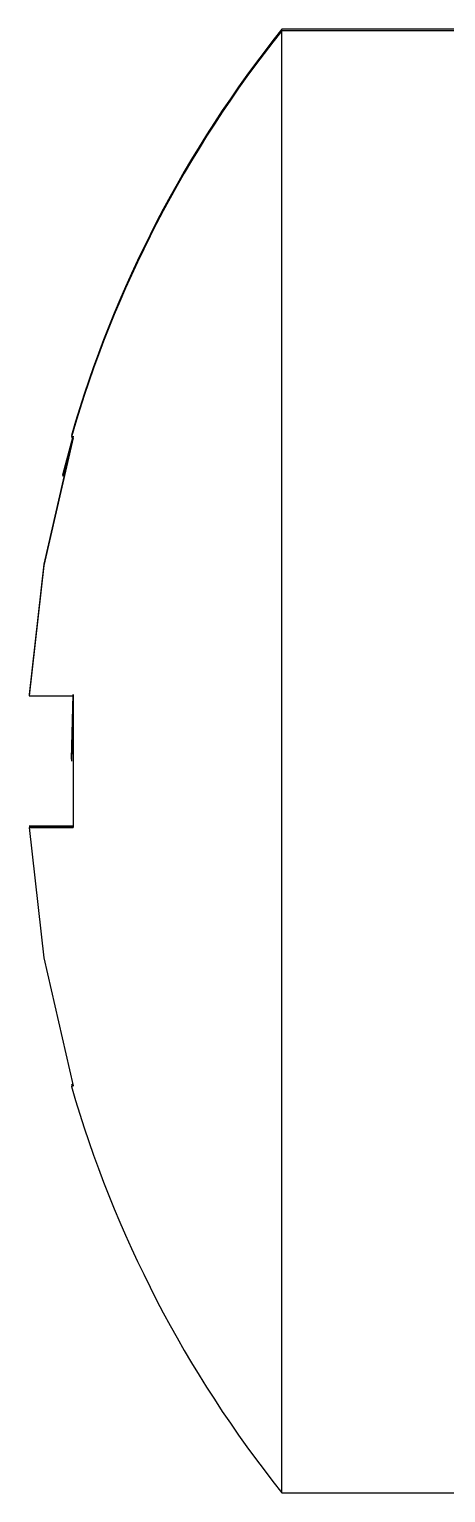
# Model space of a CAD drawing. Extents: x 0 to 634, y -8 to 556.
# Drawn here: x 239.267 to 240.408, y 271.777 to 275.781 of the extents above; entities that cross this region are included whole.
import ezdxf

# ---------------------------------------------------------------- set-up
doc = ezdxf.new("R2010")
doc.units = 0
doc.header["$LTSCALE"] = 0.5
doc.layers.add('MSM_CONTINUOUS', color=7, linetype='CONTINUOUS')

msp = doc.modelspace()

# ---------------------------------------------------------------- linework, layer by layer
at = {"layer": 'MSM_CONTINUOUS'}
for p, q in [((239.9589, 271.7766), (239.9589, 275.7805)), ((240.8569, 275.7805), (239.9589, 275.7805)), ((240.8569, 275.7766), (239.9589, 275.7766)), ((239.3874, 274.6669), (239.3074, 274.3171)), ((239.3874, 274.6629), (239.3074, 274.3131)), ((239.359, 274.5618), (239.3874, 274.6669)), ((239.359, 274.5578), (239.3874, 274.6629)), ((239.3828, 274.6691), (239.3838, 274.6686)), ((239.3828, 274.6652), (239.3874, 274.6629)), ((239.3074, 274.3171), (239.2671, 273.9605)), ((239.3074, 274.3131), (239.2671, 273.9565)), ((239.2671, 273.9565), (239.3874, 273.9564)), ((239.3828, 273.7835), (239.3874, 273.9606)), ((239.3874, 273.9604), (239.3828, 273.7784)), ((239.3874, 273.9564), (239.3874, 273.5964)), ((239.2671, 273.6005), (239.3874, 273.6006)), ((239.3874, 273.6004), (239.2671, 273.6005)), ((239.2671, 273.6005), (239.3872, 273.6005)), ((239.2671, 273.6005), (239.3872, 273.6005)), ((239.2671, 273.5966), (239.3874, 273.5967)), ((239.2671, 273.5966), (239.3874, 273.5966)), ((239.2671, 273.5965), (239.3074, 273.24)), ((239.3874, 273.5964), (239.2671, 273.5965)), ((239.2671, 273.5965), (239.3874, 273.5965)), ((239.3074, 273.24), (239.3874, 272.8902)), ((239.3828, 272.8919), (239.3874, 272.8942)), ((239.3874, 272.8941), (239.3828, 272.8919)), ((239.3828, 272.8879), (239.3874, 272.8902)), ((239.3874, 272.8902), (239.3828, 272.8879)), ((239.9589, 271.7766), (240.8569, 271.7766))]:
    msp.add_line(p, q, dxfattribs=at)
for centre, start, end in [((242.4569, 273.7805), 141.3178, 163.8775), ((242.4569, 273.7766), 141.3178, 163.8775), ((242.4569, 273.7766), 196.1225, 218.6822)]:
    msp.add_arc(centre, 3.2, start, end, dxfattribs=at)

doc.saveas('drawing.dxf')
